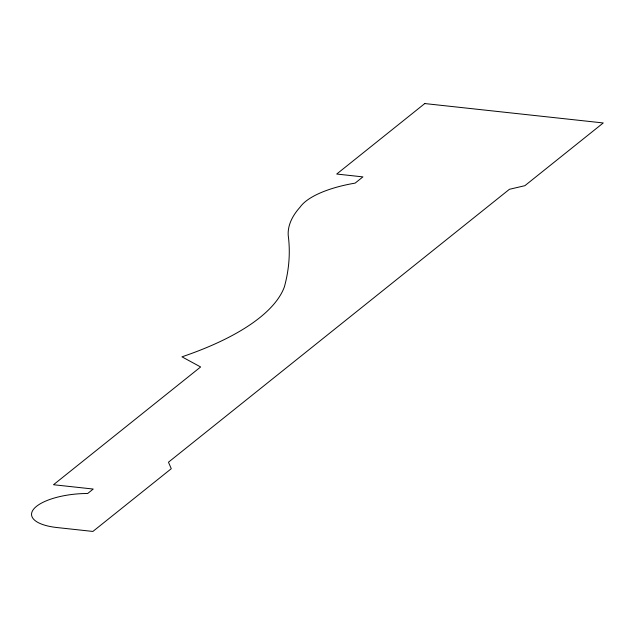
<?xml version="1.0" encoding="UTF-8"?>
<svg xmlns="http://www.w3.org/2000/svg" width="635" height="635" viewBox="0 0 635 635"><rect width="100%" height="100%" fill="white"/><g stroke="black" fill="none" stroke-linecap="round" stroke-linejoin="round"><path stroke-width="0.95" d="M424.775 103.561L336.717 174.038L362.918 176.887L355.116 183.126A76.486 27.781 -5 0 0 300.172 207.05A210.987 76.644 -5 0 0 288.25 235.641A937.697 340.622 -5 0 1 284.369 286.901A252.468 91.71 -5 0 1 181.959 356.83L200.628 366.966L53.499 484.727L93.226 489.045L87.654 493.506A46.522 16.899 -5 0 0 34.131 508.564A46.522 16.899 -5 0 0 57.356 527.582L92.893 531.439L171.275 468.701L168.465 462.201L509.413 189.301L524.867 185.69L603.25 122.952L424.775 103.561"/></g></svg>
